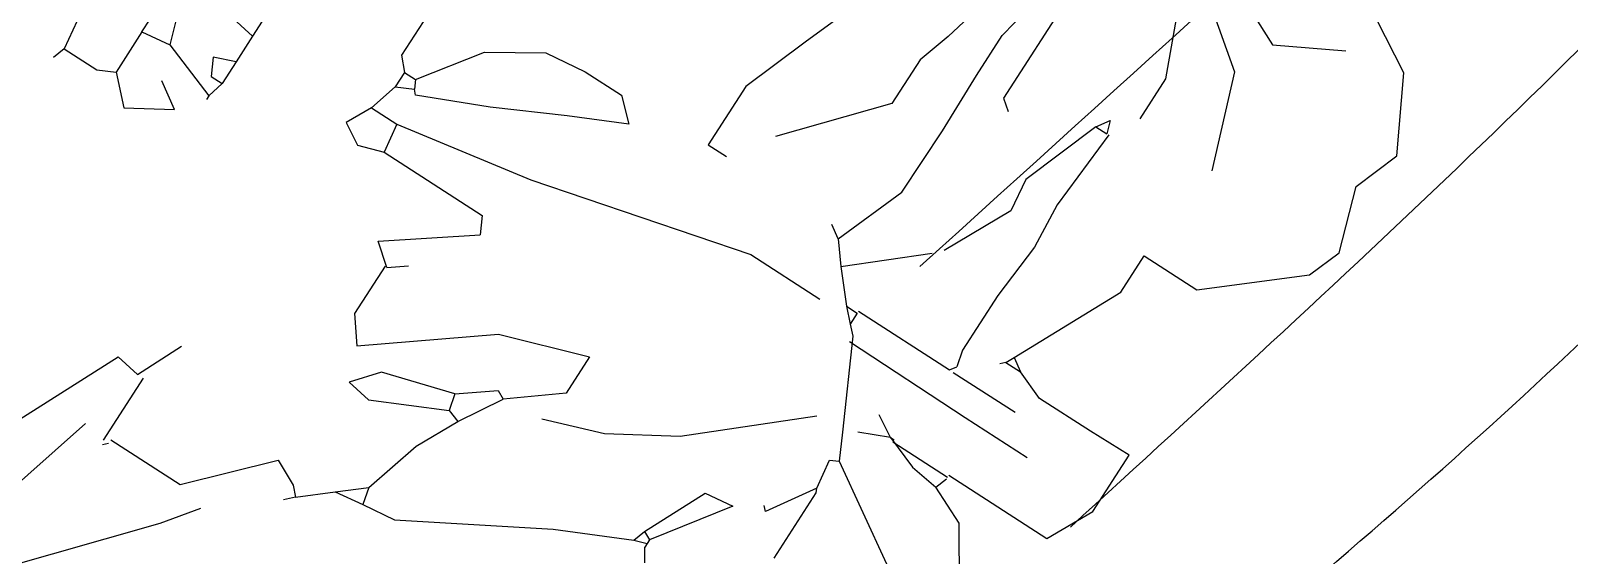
# Model space of a CAD drawing. Header units: metres. Extents: x 1769 to 3632, y 809 to 2652.
# Drawn here: x 2738.3053 to 2738.5231, y 1807.1333 to 1807.2075 of the extents above; entities that cross this region are included whole.
import ezdxf

# ---------------------------------------------------------------- set-up
doc = ezdxf.new("R2010")
doc.units = ezdxf.units.M
doc.header["$LTSCALE"] = 10
doc.layers.add('A-ELEV0', color=7, linetype='Continuous')
doc.layers.add('L-PLNT', color=66, linetype='Continuous')

# ---------------------------------------------------------------- blocks, each defined once
blk = doc.blocks.new('GARRA DE LEON')
at = {"layer": 'L-PLNT', "color": 65, "linetype": 'Continuous'}
for p, q in [((1271.7821, 335.3903), (1271.8152, 335.4027)), ((1271.8152, 335.4027), (1271.8773, 335.382)), ((1271.8773, 335.382), (1271.9229, 335.3986)), ((1271.9229, 335.3986), (1271.9933, 335.3613)), ((1271.7117, 335.3075), (1271.7821, 335.3903)), ((1271.9933, 335.3613), (1272.0223, 335.3116)), ((1271.4342, 335.3158), (1271.4798, 335.3386)), ((1271.4798, 335.3386), (1271.5439, 335.3386)), ((1271.5439, 335.3386), (1271.5429, 335.2951)), ((1271.4342, 335.204), (1271.4342, 335.3158)), ((1271.7117, 335.2474), (1271.7117, 335.3075)), ((1271.3059, 335.2992), (1271.4011, 335.2371)), ((1271.5429, 335.2951), (1271.5429, 335.2371)), ((1271.9477, 335.2412), (1271.9809, 335.3034)), ((1271.4891, 335.1874), (1271.4891, 335.2578)), ((1271.9063, 335.2247), (1271.8152, 335.2578)), ((1271.4011, 335.2371), (1271.4177, 335.1998)), ((1271.5429, 335.2371), (1271.5543, 335.2081)), ((1271.5626, 335.1957), (1271.6703, 335.2474)), ((1271.6703, 335.2474), (1271.7117, 335.2474)), ((1271.9767, 335.1791), (1271.9477, 335.2412)), ((1271.5191, 335.1543), (1271.5191, 335.2247)), ((1271.9477, 335.1708), (1271.9063, 335.2247)), ((1271.4177, 335.1998), (1271.4301, 335.204)), ((1271.4321, 335.1418), (1271.4321, 335.204)), ((1271.5543, 335.1915), (1271.5543, 335.2081)), ((1271.5626, 335.1957), (1271.5543, 335.2081)), ((1271.3887, 335.1087), (1271.3307, 335.1998)), ((1271.4218, 335.1708), (1271.4177, 335.1998)), ((1271.5543, 335.1915), (1271.5502, 335.1874)), ((1271.5543, 335.1915), (1271.5626, 335.1957)), ((1271.4901, 335.0549), (1271.4891, 335.1874)), ((1271.4342, 335.1377), (1271.4218, 335.1708)), ((1271.8649, 335.1729), (1271.8194, 335.1729)), ((1271.9684, 335.1294), (1271.8649, 335.1729)), ((1271.5191, 335.1501), (1271.5253, 335.1543)), ((1271.5191, 335.0466), (1271.5191, 335.1501)), ((1271.5419, 335.1504), (1271.5253, 335.1543)), ((1271.604, 335.1504), (1271.5419, 335.1504)), ((1271.662, 335.1548), (1271.604, 335.1504)), ((1271.7076, 335.1512), (1271.662, 335.1548)), ((1271.7904, 335.1563), (1271.7076, 335.1512)), ((1271.8028, 335.1501), (1271.7904, 335.1543)), ((1271.7904, 335.1418), (1271.7904, 335.1543)), ((1271.7904, 335.1418), (1271.8028, 335.1501)), ((1271.4342, 335.1377), (1271.4218, 335.1087)), ((1271.4342, 335.1377), (1271.4342, 335.1418)), ((1271.4342, 335.1377), (1271.4466, 335.117)), ((1271.7904, 335.1418), (1271.7117, 335.1129)), ((1271.6786, 335.117), (1271.6123, 335.0839)), ((1271.7117, 335.1129), (1271.6786, 335.117)), ((1271.2769, 335.1067), (1271.3514, 335.1067)), ((1271.3555, 335.1046), (1271.31, 335.0756)), ((1271.3514, 335.1067), (1271.3555, 335.1046)), ((1271.3555, 335.1046), (1271.3845, 335.1004)), ((1271.3845, 335.1004), (1271.3887, 335.1087)), ((1271.4135, 335.0963), (1271.3887, 335.1087)), ((1271.4963, 335.0549), (1271.4135, 335.0963)), ((1271.31, 335.0756), (1271.3141, 335.0714)), ((1271.546, 335.0093), (1271.604, 335.0756)), ((1271.3265, 334.9679), (1271.4135, 335.0673)), ((1271.7655, 335.0528), (1271.7572, 335.0632)), ((1271.2976, 335.0466), (1271.2272, 334.9969)), ((1271.2934, 335.0176), (1271.2976, 335.0466)), ((1271.5046, 335.0466), (1271.4963, 335.0549)), ((1271.517, 335.0342), (1271.5046, 335.0466)), ((1271.517, 335.0466), (1271.5046, 335.0466)), ((1271.517, 335.0342), (1271.517, 335.0466)), ((1271.9146, 335.0528), (1271.7655, 335.0528)), ((1271.546, 335.0093), (1271.517, 335.0342)), ((1271.2313, 334.9886), (1271.2934, 335.0176)), ((1271.5667, 334.9928), (1271.6371, 335.0197)), ((1271.6371, 335.0197), (1271.7076, 335.0207)), ((1271.7076, 335.0207), (1271.7696, 335.0192)), ((1271.7696, 335.0192), (1271.8152, 335.0192)), ((1271.8152, 335.0192), (1271.8484, 335.0259)), ((1271.2064, 335.0052), (1271.2189, 334.9969)), ((1271.5088, 334.9306), (1271.5088, 335.0093)), ((1271.5667, 334.9928), (1271.546, 335.0093)), ((1271.1857, 334.9141), (1271.2189, 334.9845)), ((1271.2189, 334.9845), (1271.223, 334.9969)), ((1271.223, 334.9969), (1271.2189, 334.9969)), ((1271.2189, 334.9845), (1271.2313, 334.9886)), ((1271.2272, 334.9969), (1271.223, 334.9969)), ((1271.2313, 334.9886), (1271.2272, 334.9969)), ((1271.5667, 334.9928), (1271.575, 334.9803)), ((1271.8525, 334.9928), (1271.7862, 334.9762)), ((1271.7862, 334.9762), (1271.7531, 334.9658)), ((1271.2893, 334.9058), (1271.3265, 334.9679)), ((1271.7034, 334.9658), (1271.6164, 334.8892)), ((1271.7531, 334.9658), (1271.7034, 334.9658)), ((1271.4549, 334.7153), (1271.5088, 334.9306)), ((1271.1112, 334.7816), (1271.1857, 334.9141)), ((1271.8484, 334.9182), (1271.7076, 334.8644)), ((1271.2686, 334.8478), (1271.2893, 334.9058)), ((1271.3017, 334.854), (1271.2644, 334.8064)), ((1271.3431, 334.854), (1271.3017, 334.854)), ((1271.3141, 334.7691), (1271.3431, 334.854)), ((1271.575, 334.8395), (1271.575, 334.8602)), ((1271.7076, 334.8644), (1271.6413, 334.8395)), ((1271.6413, 334.8395), (1271.575, 334.8395)), ((1271.223, 334.7816), (1271.2644, 334.8064)), ((1271.2437, 334.765), (1271.2686, 334.7981)), ((1271.2686, 334.7981), (1271.2644, 334.8064)), ((1271.1071, 334.7484), (1271.1112, 334.7816)), ((1271.1816, 334.7609), (1271.223, 334.7816)), ((1271.2272, 334.7691), (1271.223, 334.7816)), ((1271.194, 334.6987), (1271.2272, 334.7691)), ((1271.2437, 334.765), (1271.223, 334.6946)), ((1271.2437, 334.765), (1271.2272, 334.7691)), ((1271.2313, 334.6615), (1271.3141, 334.7691)), ((1271.5502, 334.765), (1271.5253, 334.7112)), ((1271.5698, 334.7443), (1271.5502, 334.765)), ((1271.1029, 334.7194), (1271.1071, 334.7484)), ((1271.1236, 334.7443), (1271.1071, 334.7484)), ((1271.1236, 334.7443), (1271.1816, 334.7609)), ((1271.1029, 334.7194), (1271.1236, 334.7443)), ((1271.5698, 334.7029), (1271.5698, 334.7443)), ((1271.0781, 334.6905), (1271.1029, 334.7194)), ((1271.4301, 334.5786), (1271.4549, 334.7153)), ((1271.5253, 334.7112), (1271.4922, 334.6449)), ((1271.0781, 334.6905), (1271.0698, 334.6822)), ((1271.0864, 334.6822), (1271.0781, 334.6905)), ((1271.1982, 334.6739), (1271.194, 334.6987)), ((1271.223, 334.6946), (1271.1982, 334.6739)), ((1271.3265, 334.6242), (1271.3845, 334.7029)), ((1271.4011, 334.6946), (1271.3845, 334.7029)), ((1271.4011, 334.6946), (1271.3845, 334.7029)), ((1271.4011, 334.5828), (1271.4011, 334.6946)), ((1271.5647, 334.6615), (1271.5698, 334.7029)), ((1271.0988, 334.6573), (1271.0864, 334.6822)), ((1271.2561, 334.6428), (1271.2313, 334.6615)), ((1271.31, 334.6449), (1271.3224, 334.6615)), ((1271.5336, 334.6118), (1271.5647, 334.6615)), ((1271.0284, 334.5911), (1271.0988, 334.6573)), ((1271.31, 334.6449), (1271.3265, 334.6242)), ((1271.4922, 334.6449), (1271.4632, 334.5786)), ((1271.31, 334.6428), (1271.2561, 334.6428)), ((1270.987, 334.5952), (1271.0201, 334.6201)), ((1271.4756, 334.5704), (1271.5336, 334.6118)), ((1270.8503, 334.4751), (1270.987, 334.5952)), ((1271.0284, 334.5124), (1271.0284, 334.5911)), ((1271.3928, 334.5579), (1271.4011, 334.5828)), ((1271.4301, 334.5786), (1271.4011, 334.5828)), ((1271.4301, 334.5497), (1271.4301, 334.5786)), ((1271.4591, 334.5579), (1271.4674, 334.5745)), ((1271.4632, 334.5786), (1271.4674, 334.5745)), ((1271.4756, 334.5704), (1271.4674, 334.5745)), ((1271.4052, 334.5372), (1271.3928, 334.5579)), ((1271.4301, 334.5497), (1271.4591, 334.5579)), ((1271.4756, 334.5579), (1271.4591, 334.5579)), ((1271.4756, 334.5579), (1271.4756, 334.5704)), ((1271.488, 334.5466), (1271.4756, 334.5579)), ((1271.4301, 334.5497), (1271.4052, 334.5372)), ((1271.5336, 334.5466), (1271.488, 334.5466)), ((1271.0242, 334.5124), (1271.0201, 334.5082)), ((1271.0946, 334.5), (1271.1402, 334.5207)), ((1271.0946, 334.5062), (1271.0242, 334.5062)), ((1271.0988, 334.4751), (1271.0946, 334.5)), ((1270.8793, 334.442), (1271.0284, 334.4834)), ((1270.9911, 334.4254), (1271.0988, 334.4751)), ((1271.3555, 334.413), (1271.3514, 334.413)), ((1271.3555, 334.413), (1271.3721, 334.4171)), ((1271.3763, 334.355), (1271.3555, 334.413)), ((1271.397, 334.4171), (1271.3721, 334.4171)), ((1271.3721, 334.4047), (1271.3721, 334.4171)), ((1271.397, 334.4171), (1271.3887, 334.3964)), ((1271.4259, 334.4171), (1271.397, 334.4171)), ((1271.4301, 334.3923), (1271.4259, 334.4171)), ((1271.4591, 334.4171), (1271.4259, 334.4171)), ((1271.3887, 334.3964), (1271.3721, 334.4047)), ((1271.3017, 334.3509), (1271.3265, 334.3923)), ((1271.3265, 334.3923), (1271.3431, 334.3674)), ((1271.3265, 334.326), (1271.3017, 334.3509)), ((1271.3721, 334.326), (1271.3763, 334.355)), ((1271.4011, 334.3467), (1271.3763, 334.355)), ((1271.3183, 334.3095), (1271.3265, 334.326)), ((1271.3721, 334.326), (1271.3265, 334.326)), ((1271.3721, 334.326), (1271.4011, 334.326)), ((1271.3183, 334.2722), (1271.3183, 334.3095)), ((1271.3183, 334.2722), (1271.3059, 334.2681)), ((1271.3473, 334.2681), (1271.3183, 334.2722))]:
    blk.add_line(p, q, dxfattribs=at)
blk = doc.blocks.new('JUNCO PLANTA')
at = {"layer": 'L-PLNT', "color": 61}
for points in [[(1270.48064, 198.42661), (1270.59285, 198.45361), (1270.76026, 198.44151)], [(1270.50936, 198.37534), (1270.69749, 198.42445), (1270.74713, 198.43647)]]:
    blk.add_spline(points, degree=3, dxfattribs=at)
blk.add_open_spline([(1270.49342, 198.4064), (1270.53417, 198.41714), (1270.62097, 198.44002), (1270.71059, 198.44405), (1270.75824, 198.44556)], degree=3, knots=[0, 0, 0, 0, 0.469397, 1, 1, 1, 1], dxfattribs=at)
blk = doc.blocks.new('RPA')
at = {"layer": 'L-PLNT', "rotation": 207.1846337181579}
for name, p, xscale, yscale, zscale in [('JUNCO PLANTA', (1266.18388, 1320.77158), -1.219505756586727, 1.219505756586728, 1.219505756586728), ('GARRA DE LEON', (2564.83477, 1771.55146), -0.1480433124992555, 0.1480433124992555, 0.1480433124992558)]:
    blk.add_blockref(name, p, dxfattribs=dict(at, xscale=xscale, yscale=yscale, zscale=zscale))

msp = doc.modelspace()

# ---------------------------------------------------------------- block references
at = {"layer": 'A-ELEV0', "ltscale": 0.01, "rotation": 29.99800635700696}
msp.add_blockref('RPA', (1259.184, -1140.7268), dxfattribs=at)

doc.saveas('drawing.dxf')
